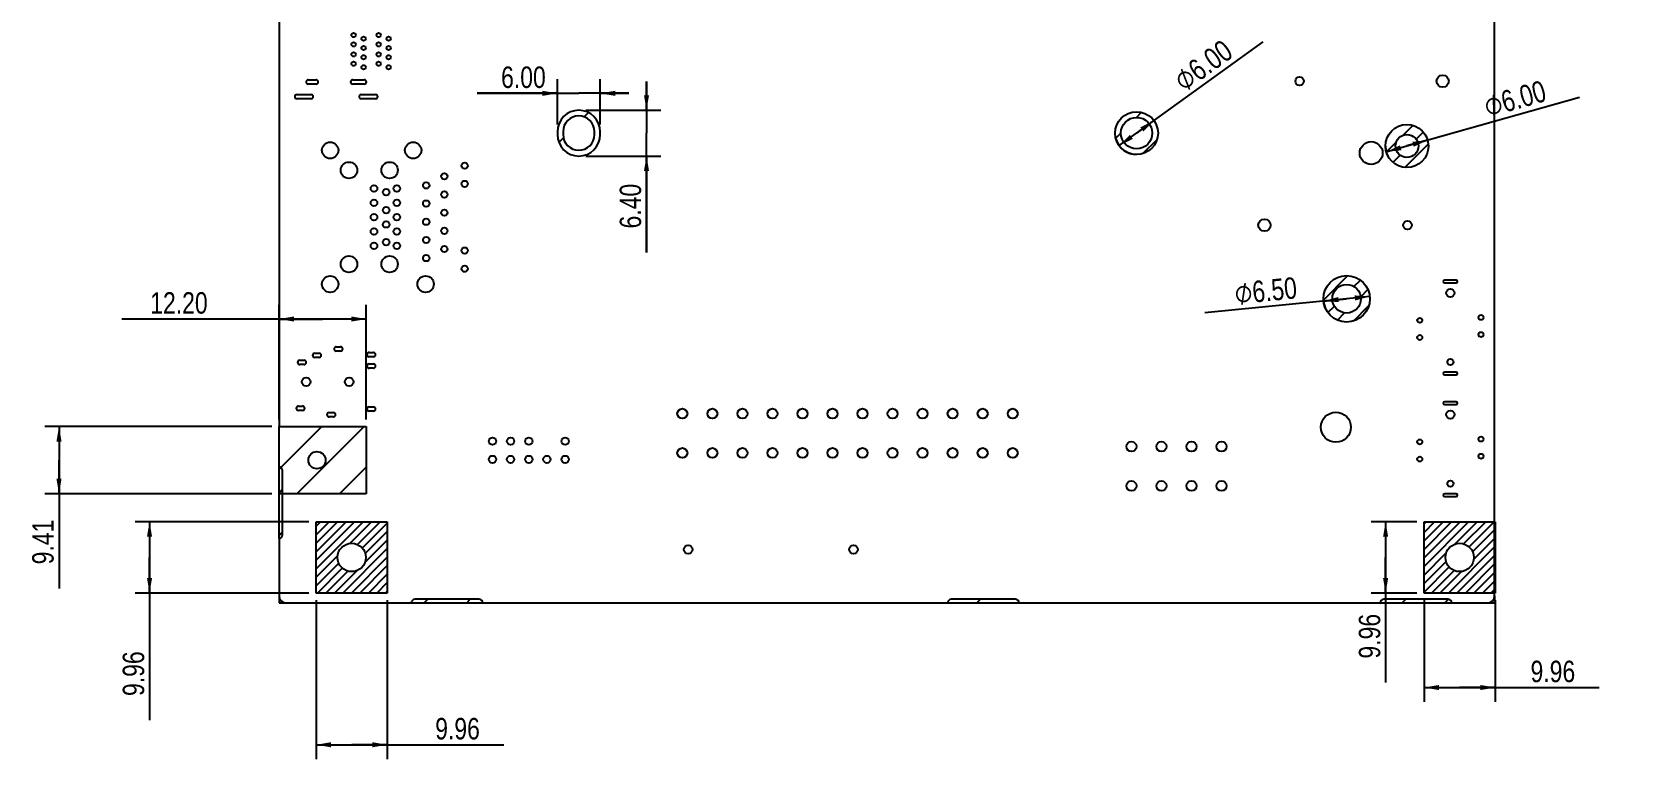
# Model space of a CAD drawing. Header units: millimetres. Extents: x 0 to 841, y 0 to 594.
# Drawn here: x 159 to 381.8, y 291.7 to 393.3 of the extents above; entities that cross this region are included whole.
import ezdxf

# ---------------------------------------------------------------- set-up
doc = ezdxf.new("R2010")
doc.units = ezdxf.units.MM
doc.header["$LTSCALE"] = 46.255
doc.layers.get('0').update_dxf_attribs({"linetype": 'CONTINUOUS'})
doc.layers.add('ASSEM_MEM', color=7, linetype='CONTINUOUS')
doc.styles.get("Standard").update_dxf_attribs({"font": 'txt', "width": 0.8})
doc.styles.add('TEXTSTYLE_3', font='symbol_asme.ttf')
doc.dimstyles.new('DIMSTYLE_1', dxfattribs={"dimtxt": 3, "dimasz": 2.1, "dimexe": 2, "dimexo": 1, "dimgap": 0.75, "dimtad": 1, "dimzin": 0, "dimdsep": 46, "dimtxsty": 'STANDARD', "dimblk": '_FILLED', "dimblk1": '_FILLED', "dimblk2": '_FILLED', "dimcen": 0.09, "dimazin": 0, "dimtp": 0.01, "dimtm": 0.01, "dimtfac": 1, "dimtofl": 0, "dimtmove": 0, "dimatfit": 3, "dimldrblk": '_FILLED', "dimfxl": 1, "dimtolj": 1, "dimtzin": 0, "dimarcsym": 0})
doc.dimstyles.new('DIMSTYLE_2', dxfattribs={"dimtxt": 3, "dimasz": 2.1, "dimexe": 2, "dimexo": 1, "dimtad": 1, "dimzin": 0, "dimdsep": 46, "dimtxsty": 'STANDARD', "dimblk": '_FILLED', "dimblk1": '_FILLED', "dimblk2": '_FILLED', "dimcen": 0.09, "dimazin": 0, "dimtp": 0.01, "dimtm": 0.01, "dimtfac": 1, "dimtmove": 0, "dimatfit": 2, "dimldrblk": '_FILLED', "dimfxl": 1, "dimtolj": 1, "dimtzin": 0, "dimarcsym": 0})

# ---------------------------------------------------------------- blocks, each defined once
blk = doc.blocks.new('_FILLED')
at = {"color": 0, "linetype": 'BYBLOCK'}
blk.add_solid([(0, 0), (-1, 0.17), (-1, -0.17)], dxfattribs=at)
blk = doc.blocks.new('*D7')
at = {"color": 7, "linetype": 'CONTINUOUS'}
for p, q in [((192.54, 338.16), (160.77, 338.16)), ((162.77, 338.16), (162.77, 333.45)), ((162.77, 328.75), (162.77, 333.45)), ((162.77, 333.45), (162.77, 315.54)), ((192.54, 328.75), (160.77, 328.75))]:
    blk.add_line(p, q, dxfattribs=at)
at = {"color": 7, "linetype": 'CONTINUOUS', "xscale": 2.1, "yscale": 2.1, "zscale": 2.1}
for p, rotation in [((162.77, 338.16), 90), ((162.77, 328.75), 270)]:
    blk.add_blockref('_FILLED', p, dxfattribs=dict(at, rotation=rotation))
at = {"color": 7, "linetype": 'CONTINUOUS', "insert": (159.02, 325.14), "char_height": 3, "width": 9.6, "attachment_point": 3, "rotation": 90, "line_spacing_factor": 0.9}
blk.add_mtext('9.41', dxfattribs=at)
blk = doc.blocks.new('*D8')
at = {"color": 7, "linetype": 'CONTINUOUS'}
for p, q in [((193.54, 339.16), (193.54, 355.18)), ((205.74, 339.16), (205.74, 355.18)), ((199.64, 353.18), (171.56, 353.18)), ((193.54, 353.18), (199.64, 353.18)), ((205.74, 353.18), (199.64, 353.18))]:
    blk.add_line(p, q, dxfattribs=at)
at = {"color": 7, "linetype": 'CONTINUOUS', "xscale": 2.1, "yscale": 2.1, "zscale": 2.1, "rotation": 180}
blk.add_blockref('_FILLED', (193.54, 353.18), dxfattribs=at)
at = {"color": 7, "linetype": 'CONTINUOUS', "xscale": 2.1, "yscale": 2.1, "zscale": 2.1}
blk.add_blockref('_FILLED', (205.74, 353.18), dxfattribs=at)
at = {"color": 7, "linetype": 'CONTINUOUS', "insert": (183.56, 356.93), "char_height": 3, "width": 12, "attachment_point": 3, "line_spacing_factor": 0.9}
blk.add_mtext('12.20', dxfattribs=at)
blk = doc.blocks.new('*D9')
at = {"color": 7, "linetype": 'CONTINUOUS'}
for p, q in [((198.72, 313.88), (198.72, 291.68)), ((208.68, 313.88), (208.68, 291.68)), ((198.72, 293.68), (203.7, 293.68)), ((208.68, 293.68), (203.7, 293.68)), ((203.7, 293.68), (224.98, 293.68))]:
    blk.add_line(p, q, dxfattribs=at)
at = {"color": 7, "linetype": 'CONTINUOUS', "xscale": 2.1, "yscale": 2.1, "zscale": 2.1, "rotation": 180}
blk.add_blockref('_FILLED', (198.72, 293.68), dxfattribs=at)
at = {"color": 7, "linetype": 'CONTINUOUS', "xscale": 2.1, "yscale": 2.1, "zscale": 2.1}
blk.add_blockref('_FILLED', (208.68, 293.68), dxfattribs=at)
at = {"color": 7, "linetype": 'CONTINUOUS', "insert": (215.38, 297.43), "char_height": 3, "width": 9.6, "attachment_point": 1, "line_spacing_factor": 0.9}
blk.add_mtext('9.96', dxfattribs=at)
blk = doc.blocks.new('*D10')
at = {"color": 7, "linetype": 'CONTINUOUS'}
for p, q in [((197.72, 324.84), (173.43, 324.84)), ((175.43, 324.84), (175.43, 319.86)), ((175.43, 314.88), (175.43, 319.86)), ((175.43, 319.86), (175.43, 297.14)), ((197.72, 314.88), (173.43, 314.88))]:
    blk.add_line(p, q, dxfattribs=at)
at = {"color": 7, "linetype": 'CONTINUOUS', "xscale": 2.1, "yscale": 2.1, "zscale": 2.1}
for p, rotation in [((175.43, 324.84), 90), ((175.43, 314.88), 270)]:
    blk.add_blockref('_FILLED', p, dxfattribs=dict(at, rotation=rotation))
at = {"color": 7, "linetype": 'CONTINUOUS', "insert": (171.68, 306.74), "char_height": 3, "width": 9.6, "attachment_point": 3, "rotation": 90, "line_spacing_factor": 0.9}
blk.add_mtext('9.96', dxfattribs=at)
blk = doc.blocks.new('*D11')
at = {"color": 7, "linetype": 'CONTINUOUS'}
for p, q in [((352.66, 324.84), (346.29, 324.84)), ((348.29, 324.84), (348.29, 319.86)), ((348.29, 314.88), (348.29, 319.86)), ((348.29, 319.86), (348.29, 302.37)), ((352.66, 314.88), (346.29, 314.88))]:
    blk.add_line(p, q, dxfattribs=at)
at = {"color": 7, "linetype": 'CONTINUOUS', "xscale": 2.1, "yscale": 2.1, "zscale": 2.1}
for p, rotation in [((348.29, 324.84), 90), ((348.29, 314.88), 270)]:
    blk.add_blockref('_FILLED', p, dxfattribs=dict(at, rotation=rotation))
at = {"color": 7, "linetype": 'CONTINUOUS', "insert": (344.54, 311.97), "char_height": 3, "width": 9.6, "attachment_point": 3, "rotation": 90, "line_spacing_factor": 0.9}
blk.add_mtext('9.96', dxfattribs=at)
blk = doc.blocks.new('*D12')
at = {"color": 7, "linetype": 'CONTINUOUS'}
for p, q in [((353.66, 313.88), (353.66, 299.68)), ((363.62, 313.88), (363.62, 299.68)), ((353.66, 301.68), (358.64, 301.68)), ((363.62, 301.68), (358.64, 301.68)), ((358.64, 301.68), (378.16, 301.68))]:
    blk.add_line(p, q, dxfattribs=at)
at = {"color": 7, "linetype": 'CONTINUOUS', "xscale": 2.1, "yscale": 2.1, "zscale": 2.1, "rotation": 180}
blk.add_blockref('_FILLED', (353.66, 301.68), dxfattribs=at)
at = {"color": 7, "linetype": 'CONTINUOUS', "xscale": 2.1, "yscale": 2.1, "zscale": 2.1}
blk.add_blockref('_FILLED', (363.62, 301.68), dxfattribs=at)
at = {"color": 7, "linetype": 'CONTINUOUS', "insert": (368.56, 305.43), "char_height": 3, "width": 9.6, "attachment_point": 1, "line_spacing_factor": 0.9}
blk.add_mtext('9.96', dxfattribs=at)
blk = doc.blocks.new('*D21')
at = {"color": 7, "linetype": 'CONTINUOUS'}
for p, q in [((244.93, 382.36), (244.93, 386.36)), ((244.93, 386.36), (244.93, 379.16)), ((236.46, 382.36), (246.93, 382.36)), ((244.93, 362.48), (244.93, 379.16)), ((236.46, 375.96), (246.93, 375.96)), ((244.93, 375.96), (244.93, 362.48))]:
    blk.add_line(p, q, dxfattribs=at)
at = {"color": 7, "linetype": 'CONTINUOUS', "xscale": 2.1, "yscale": 2.1, "zscale": 2.1}
for p, rotation in [((244.93, 382.36), 270), ((244.93, 375.96), 90)]:
    blk.add_blockref('_FILLED', p, dxfattribs=dict(at, rotation=rotation))
at = {"color": 7, "linetype": 'CONTINUOUS', "insert": (241.18, 372.08), "char_height": 3, "width": 9.6, "attachment_point": 3, "rotation": 90, "line_spacing_factor": 0.9}
blk.add_mtext('6.40', dxfattribs=at)
blk = doc.blocks.new('*D22')
at = {"color": 7, "linetype": 'CONTINUOUS'}
for p, q in [((232.46, 380.36), (232.46, 386.72)), ((238.46, 380.36), (238.46, 386.72)), ((232.46, 384.72), (221.24, 384.72)), ((221.24, 384.72), (235.46, 384.72)), ((242.46, 384.72), (235.46, 384.72)), ((238.46, 384.72), (242.46, 384.72))]:
    blk.add_line(p, q, dxfattribs=at)
at = {"color": 7, "linetype": 'CONTINUOUS', "xscale": 2.1, "yscale": 2.1, "zscale": 2.1}
blk.add_blockref('_FILLED', (232.46, 384.72), dxfattribs=at)
at = {"color": 7, "linetype": 'CONTINUOUS', "xscale": 2.1, "yscale": 2.1, "zscale": 2.1, "rotation": 180}
blk.add_blockref('_FILLED', (238.46, 384.72), dxfattribs=at)
at = {"color": 7, "linetype": 'CONTINUOUS', "insert": (230.84, 388.47), "char_height": 3, "width": 9.6, "attachment_point": 3, "line_spacing_factor": 0.9}
blk.add_mtext('6.00', dxfattribs=at)
blk = doc.blocks.new('*D23')
at = {"color": 7, "linetype": 'CONTINUOUS'}
for p, q in [((313.46, 379.16), (331.19, 391.91)), ((311.03, 377.41), (313.46, 379.16)), ((315.9, 380.91), (313.46, 379.16))]:
    blk.add_line(p, q, dxfattribs=at)
at = {"color": 7, "linetype": 'CONTINUOUS', "xscale": 2.1, "yscale": 2.1, "zscale": 2.1}
for p, rotation in [((315.9, 380.91), 35.7351464327), ((311.03, 377.41), 215.7351464327)]:
    blk.add_blockref('_FILLED', p, dxfattribs=dict(at, rotation=rotation))
at = {"color": 7, "linetype": 'CONTINUOUS', "insert": (318.33, 387.28), "char_height": 3, "width": 19.7077, "attachment_point": 1, "rotation": 35.7351, "line_spacing_factor": 0.9, "style": 'TEXTSTYLE_3'}
blk.add_mtext('⌀\\ftxt;{\\W0.8;6.00}', dxfattribs=at)
blk = doc.blocks.new('*D49')
at = {"color": 7, "linetype": 'CONTINUOUS'}
for p, q in [((351.27, 377.36), (375.41, 384.19)), ((348.38, 376.54), (351.27, 377.36)), ((354.16, 378.17), (351.27, 377.36))]:
    blk.add_line(p, q, dxfattribs=at)
at = {"color": 7, "linetype": 'CONTINUOUS', "xscale": 2.1, "yscale": 2.1, "zscale": 2.1}
for p, rotation in [((348.38, 376.54), 195.7980728056), ((354.16, 378.17), 15.7980728056)]:
    blk.add_blockref('_FILLED', p, dxfattribs=dict(at, rotation=rotation))
at = {"color": 7, "linetype": 'CONTINUOUS', "insert": (361.75, 384.22), "char_height": 3, "width": 19.7077, "attachment_point": 1, "rotation": 15.7981, "line_spacing_factor": 0.9, "style": 'TEXTSTYLE_3'}
blk.add_mtext('⌀\\ftxt;{\\W0.8;6.00}', dxfattribs=at)
blk = doc.blocks.new('*D50')
at = {"color": 7, "linetype": 'CONTINUOUS'}
for p, q in [((342.84, 356.01), (323.01, 354.05)), ((339.61, 355.69), (342.84, 356.01)), ((346.08, 356.33), (342.84, 356.01))]:
    blk.add_line(p, q, dxfattribs=at)
at = {"color": 7, "linetype": 'CONTINUOUS', "xscale": 2.1, "yscale": 2.1, "zscale": 2.1}
for p, rotation in [((346.08, 356.33), 5.6470509795), ((339.61, 355.69), 185.6470509795)]:
    blk.add_blockref('_FILLED', p, dxfattribs=dict(at, rotation=rotation))
at = {"color": 7, "linetype": 'CONTINUOUS', "insert": (335.72, 359.07), "char_height": 3, "width": 19.7077, "attachment_point": 3, "rotation": 5.6471, "line_spacing_factor": 0.9, "style": 'TEXTSTYLE_3'}
blk.add_mtext('⌀\\ftxt;{\\W0.8;6.50}', dxfattribs=at)

msp = doc.modelspace()

# ---------------------------------------------------------------- linework, layer by layer
at = {"color": 7, "linetype": 'CONTINUOUS'}
for centre, radius, start, end in [((313.461, 379.157), 3, 197.3002, 270), ((351.271, 377.357), 3, 180, 214.23302), ((342.841, 356.007), 3.25, 180, 202.74978)]:
    msp.add_arc(centre, radius, start, end, dxfattribs=at)
at = {"layer": 'ASSEM_MEM', "color": 7, "linetype": 'CONTINUOUS'}
for p, q in [((363.541, 314.507), (363.541, 482.507)), ((193.541, 407.507), (193.541, 338.157)), ((197.621, 386.607), (198.721, 386.607)), ((198.721, 386.007), (197.621, 386.007)), ((203.851, 386.607), (205.451, 386.607)), ((205.451, 386.007), (203.851, 386.007)), ((196.031, 384.557), (198.031, 384.557)), ((198.031, 383.957), (196.031, 383.957)), ((205.041, 384.557), (207.041, 384.557)), ((207.041, 383.957), (205.041, 383.957)), ((236.219, 381.423), (236.825, 382.029)), ((313.461, 381.357), (314.175, 382.071)), ((232.461, 379.357), (232.461, 378.957)), ((233.261, 379.357), (233.261, 378.957)), ((237.661, 378.957), (237.661, 379.357)), ((238.461, 378.957), (238.461, 379.357)), ((310.548, 378.443), (311.261, 379.157)), ((350.733, 378.864), (352.107, 380.238)), ((352.557, 378.309), (353.553, 379.305)), ((232.666, 377.869), (233.307, 378.511)), ((237.49, 376.747), (237.671, 376.928)), ((314.34, 376.289), (316.33, 378.279)), ((348.39, 376.521), (349.765, 377.896)), ((350.996, 374.37), (354.259, 377.632)), ((349.323, 375.076), (350.319, 376.071)), ((339.596, 355.834), (343.015, 359.253)), ((343.866, 357.725), (344.767, 358.626)), ((344.82, 356.3), (345.822, 357.302)), ((358.151, 358.622), (356.551, 358.622)), ((356.551, 358.222), (358.151, 358.222)), ((340.223, 354.082), (341.124, 354.983)), ((343.801, 352.902), (345.947, 355.048)), ((341.546, 353.026), (342.549, 354.029)), ((198.541, 348.407), (199.141, 348.407)), ((199.141, 347.807), (198.541, 347.807)), ((201.541, 349.307), (202.141, 349.307)), ((202.141, 348.707), (201.541, 348.707)), ((206.141, 348.507), (206.741, 348.507)), ((206.741, 347.907), (206.141, 347.907)), ((196.441, 347.407), (197.041, 347.407)), ((197.041, 346.807), (196.441, 346.807)), ((206.141, 346.907), (206.741, 346.907)), ((206.741, 346.307), (206.141, 346.307)), ((358.151, 345.772), (356.551, 345.772)), ((356.551, 345.372), (358.151, 345.372)), ((196.241, 341.007), (196.841, 341.007)), ((206.141, 340.907), (206.741, 340.907)), ((358.151, 341.622), (356.551, 341.622)), ((356.551, 341.222), (358.151, 341.222)), ((196.841, 340.407), (196.241, 340.407)), ((200.541, 340.107), (201.141, 340.107)), ((201.141, 339.507), (200.541, 339.507)), ((206.741, 340.307), (206.141, 340.307)), ((193.541, 322.507), (193.541, 338.157)), ((193.541, 338.157), (205.741, 338.157)), ((193.541, 338.132), (193.567, 338.157)), ((193.541, 332.185), (199.514, 338.157)), ((196.051, 328.747), (205.461, 338.157)), ((205.741, 338.157), (205.741, 328.747)), ((194.041, 323.007), (194.041, 332.007)), ((201.997, 328.747), (205.741, 332.491)), ((193.541, 328.891), (194.041, 329.391)), ((205.741, 328.747), (193.541, 328.747)), ((358.151, 328.772), (356.551, 328.772)), ((356.551, 328.372), (358.151, 328.372)), ((193.541, 322.944), (194.041, 323.444)), ((198.721, 314.877), (198.721, 324.837)), ((198.721, 324.837), (208.681, 324.837)), ((198.721, 324.216), (199.342, 324.837)), ((198.721, 323.027), (200.532, 324.837)), ((198.721, 321.838), (201.721, 324.837)), ((198.721, 320.648), (202.91, 324.837)), ((198.721, 319.459), (204.1, 324.837)), ((198.721, 318.27), (205.289, 324.837)), ((203.464, 321.823), (206.478, 324.837)), ((204.5, 321.669), (207.668, 324.837)), ((205.187, 321.167), (208.681, 324.662)), ((205.606, 320.397), (208.681, 323.472)), ((208.681, 324.837), (208.681, 314.877)), ((353.661, 324.837), (363.621, 324.837)), ((353.661, 314.877), (353.661, 324.837)), ((353.661, 324.54), (353.958, 324.837)), ((353.661, 323.351), (355.148, 324.837)), ((353.661, 322.162), (356.337, 324.837)), ((353.661, 320.972), (357.526, 324.837)), ((353.661, 319.783), (358.716, 324.837)), ((353.661, 318.594), (359.905, 324.837)), ((357.981, 321.724), (361.094, 324.837)), ((359.202, 321.756), (362.284, 324.837)), ((359.965, 321.329), (363.473, 324.837)), ((360.462, 320.636), (363.621, 323.796)), ((363.621, 324.837), (363.621, 314.877)), ((193.541, 322.507), (193.541, 314.507)), ((202.465, 314.877), (208.681, 321.093)), ((205.552, 319.154), (208.681, 322.283)), ((357.081, 314.877), (363.621, 321.417)), ((360.603, 319.589), (363.621, 322.607)), ((198.721, 317.08), (201.736, 320.095)), ((198.721, 315.891), (201.889, 319.059)), ((203.654, 314.877), (208.681, 319.904)), ((204.844, 314.877), (208.681, 318.715)), ((353.661, 317.404), (356.775, 320.518)), ((353.661, 316.215), (356.743, 319.296)), ((358.27, 314.877), (363.621, 320.228)), ((359.46, 314.877), (363.621, 319.039)), ((363.541, 319.756), (363.621, 319.836)), ((198.897, 314.877), (202.392, 318.372)), ((200.086, 314.877), (203.161, 317.952)), ((201.276, 314.877), (204.405, 318.006)), ((206.033, 314.877), (208.681, 317.525)), ((353.661, 315.026), (357.169, 318.533)), ((354.702, 314.877), (357.862, 318.037)), ((355.892, 314.877), (358.91, 317.895)), ((360.649, 314.877), (363.621, 317.849)), ((361.838, 314.877), (363.621, 316.66)), ((193.541, 314.507), (193.541, 313.507)), ((208.681, 314.877), (198.721, 314.877)), ((207.223, 314.877), (208.681, 316.336)), ((208.412, 314.877), (208.681, 315.147)), ((363.621, 314.877), (353.661, 314.877)), ((363.028, 314.877), (363.621, 315.471)), ((363.541, 314.507), (363.541, 313.507)), ((193.541, 313.507), (194.541, 313.507)), ((194.541, 313.507), (212.041, 313.507)), ((212.041, 313.507), (222.041, 313.507)), ((221.541, 314.007), (212.541, 314.007)), ((213.838, 313.507), (214.338, 314.007)), ((219.785, 313.507), (220.285, 314.007)), ((222.041, 313.507), (287.041, 313.507)), ((287.041, 313.507), (297.041, 313.507)), ((296.541, 314.007), (287.541, 314.007)), ((291.146, 313.507), (291.646, 314.007)), ((297.041, 313.507), (347.541, 313.507)), ((347.541, 313.507), (357.541, 313.507)), ((357.041, 314.007), (348.041, 314.007)), ((350.614, 313.507), (351.114, 314.007)), ((356.56, 313.507), (357.051, 313.998)), ((357.541, 313.507), (362.541, 313.507)), ((362.541, 313.507), (363.541, 313.507))]:
    msp.add_line(p, q, dxfattribs=at)
for centre, radius in [((203.971, 392.857), 0.3), ((205.371, 392.357), 0.3), ((207.471, 392.857), 0.3), ((208.871, 392.357), 0.3), ((203.971, 391.557), 0.3), ((203.971, 390.157), 0.3), ((205.371, 391.057), 0.3), ((205.371, 389.757), 0.3), ((207.471, 391.557), 0.3), ((207.471, 390.157), 0.3), ((208.871, 391.057), 0.3), ((208.871, 389.757), 0.3), ((203.971, 388.857), 0.3), ((205.371, 388.357), 0.3), ((207.471, 388.857), 0.3), ((208.871, 388.357), 0.3), ((336.266, 386.417), 0.6), ((356.266, 386.417), 0.85), ((313.461, 379.157), 3), ((313.461, 379.157), 2.2), ((351.271, 377.357), 3), ((351.271, 377.357), 1.6), ((200.691, 376.757), 1.15), ((212.297, 376.757), 1.15), ((346.271, 376.367), 1.6), ((203.321, 373.972), 1.15), ((209.001, 373.972), 1.15), ((219.501, 374.607), 0.445), ((214.121, 371.852), 0.445), ((216.661, 373.122), 0.445), ((219.501, 372.067), 0.445), ((206.821, 371.407), 0.46), ((208.521, 370.907), 0.46), ((210.021, 371.407), 0.46), ((216.661, 370.582), 0.445), ((206.821, 369.407), 0.46), ((206.821, 367.407), 0.46), ((208.521, 368.407), 0.46), ((210.021, 369.407), 0.46), ((210.021, 367.407), 0.46), ((214.121, 369.312), 0.445), ((216.661, 368.042), 0.445), ((206.821, 365.407), 0.46), ((208.521, 366.407), 0.46), ((210.021, 365.407), 0.46), ((214.121, 366.772), 0.445), ((216.661, 365.502), 0.445), ((331.341, 366.307), 0.85), ((351.341, 366.307), 0.6), ((206.821, 363.407), 0.46), ((208.521, 363.907), 0.46), ((210.021, 363.407), 0.46), ((214.121, 364.232), 0.445), ((216.661, 362.962), 0.445), ((219.501, 362.747), 0.445), ((203.321, 360.842), 1.15), ((209.001, 360.842), 1.15), ((214.121, 361.692), 0.445), ((200.691, 358.057), 1.15), ((214.037, 358.057), 1.15), ((219.501, 360.207), 0.445), ((342.841, 356.007), 3.25), ((342.841, 356.007), 2), ((357.351, 356.822), 0.575), ((353.071, 352.997), 0.35), ((361.631, 353.397), 0.35), ((353.071, 350.597), 0.35), ((361.631, 350.997), 0.35), ((357.351, 347.172), 0.425), ((197.341, 344.407), 0.6), ((203.341, 344.407), 0.6), ((249.941, 339.957), 0.7), ((254.141, 339.957), 0.7), ((258.341, 339.957), 0.7), ((262.541, 339.957), 0.7), ((266.741, 339.957), 0.7), ((270.941, 339.957), 0.7), ((275.141, 339.957), 0.7), ((279.341, 339.957), 0.7), ((283.541, 339.957), 0.7), ((287.741, 339.957), 0.7), ((291.941, 339.957), 0.7), ((296.141, 339.957), 0.7), ((341.341, 338.057), 2.1), ((357.351, 339.822), 0.575), ((223.386, 336.107), 0.51), ((225.926, 336.107), 0.51), ((228.466, 336.107), 0.51), ((233.546, 336.107), 0.51), ((361.631, 336.397), 0.35), ((198.841, 333.447), 1.2), ((249.941, 334.457), 0.7), ((254.141, 334.457), 0.7), ((258.341, 334.457), 0.7), ((262.541, 334.457), 0.7), ((266.741, 334.457), 0.7), ((270.941, 334.457), 0.7), ((275.141, 334.457), 0.7), ((279.341, 334.457), 0.7), ((283.541, 334.457), 0.7), ((287.741, 334.457), 0.7), ((291.941, 334.457), 0.7), ((296.141, 334.457), 0.7), ((312.741, 335.357), 0.7), ((316.941, 335.357), 0.7), ((321.141, 335.357), 0.7), ((325.341, 335.357), 0.7), ((353.071, 335.997), 0.35), ((361.631, 333.997), 0.35), ((223.386, 333.567), 0.51), ((225.926, 333.567), 0.51), ((228.466, 333.567), 0.51), ((231.006, 333.567), 0.51), ((233.546, 333.567), 0.51), ((353.071, 333.597), 0.35), ((312.741, 329.857), 0.7), ((316.941, 329.857), 0.7), ((321.141, 329.857), 0.7), ((325.341, 329.857), 0.7), ((357.351, 330.172), 0.425), ((203.701, 319.857), 1.98), ((250.741, 320.957), 0.6), ((273.891, 320.957), 0.6), ((358.641, 319.857), 1.98)]:
    msp.add_circle(centre, radius, dxfattribs=at)
for centre, radius, start, end in [((197.621, 386.307), 0.3, 90, 270), ((198.721, 386.307), 0.3, 270, 90), ((203.851, 386.307), 0.3, 90, 270), ((205.451, 386.307), 0.3, 270, 90), ((196.031, 384.257), 0.3, 90, 270), ((198.031, 384.257), 0.3, 270, 90), ((205.041, 384.257), 0.3, 90, 270), ((207.041, 384.257), 0.3, 270, 90), ((235.461, 379.357), 3, 0, 180), ((235.461, 379.357), 2.2, 0, 180), ((235.461, 378.957), 3, 180, 360), ((235.461, 378.957), 2.2, 180, 360), ((356.551, 358.422), 0.2, 90, 270), ((358.151, 358.422), 0.2, 270, 90), ((198.541, 348.107), 0.3, 90, 270), ((199.141, 348.107), 0.3, 270, 90), ((201.541, 349.007), 0.3, 90, 270), ((202.141, 349.007), 0.3, 270, 90), ((206.141, 348.207), 0.3, 90, 270), ((206.741, 348.207), 0.3, 270, 90), ((196.441, 347.107), 0.3, 90, 270), ((197.041, 347.107), 0.3, 270, 90), ((206.141, 346.607), 0.3, 90, 270), ((206.741, 346.607), 0.3, 270, 90), ((356.551, 345.572), 0.2, 90, 270), ((358.151, 345.572), 0.2, 270, 90), ((196.241, 340.707), 0.3, 90, 270), ((196.841, 340.707), 0.3, 270, 90), ((206.141, 340.607), 0.3, 90, 270), ((206.741, 340.607), 0.3, 270, 90), ((356.551, 341.422), 0.2, 90, 270), ((358.151, 341.422), 0.2, 270, 90), ((200.541, 339.807), 0.3, 90, 270), ((201.141, 339.807), 0.3, 270, 90), ((193.541, 332.007), 0.5, 0, 90), ((356.551, 328.572), 0.2, 90, 270), ((358.151, 328.572), 0.2, 270, 90), ((193.541, 323.007), 0.5, 270, 360), ((358.641, 319.857), 4.98, 349.7664, 10.2336), ((194.541, 314.507), 1, 180, 270), ((362.541, 314.507), 1, 270, 360), ((212.541, 313.507), 0.5, 90, 180), ((221.541, 313.507), 0.5, 0, 90), ((287.541, 313.507), 0.5, 90, 180), ((296.541, 313.507), 0.5, 0, 90), ((348.041, 313.507), 0.5, 90, 180), ((357.041, 313.507), 0.5, 0, 90)]:
    msp.add_arc(centre, radius, start, end, dxfattribs=at)

# ---------------------------------------------------------------- dimensions: what is measured, and where the dimension line sits
at = {"color": 7, "linetype": 'CONTINUOUS'}
for p1, p2, picture, middle in [((315.897, 380.909), (311.026, 377.405), '*D23', (324.539, 389.899)), ((354.158, 378.174), (348.385, 376.54), '*D49', (368.481, 384.565)), ((339.607, 355.687), (346.076, 356.327), '*D50', (329.33, 356.932))]:
    dim = msp.add_diameter_dim_2p(p1=p1, p2=p2, text='{\\fSymbol_ASME;\\W1.0;⌀}<>', dimstyle='DIMSTYLE_2', override={"dimpost": '<>'}, dxfattribs=at)
    dim.commit()
    dim.dimension.update_dxf_attribs({"geometry": picture, "text_midpoint": middle, "dimtype": 163})
for base, p1, p2, angle, picture, middle in [((232.461, 384.721), (238.461, 379.357), (232.461, 379.357), 180, '*D22', (226.036, 384.721)), ((244.931, 375.957), (235.461, 382.357), (235.461, 375.957), 270, '*D21', (244.931, 367.28)), ((193.541, 353.175), (205.741, 338.157), (193.541, 338.157), 180, '*D8', (177.861, 353.175)), ((162.77, 328.747), (193.541, 338.157), (193.541, 328.747), 270, '*D7', (162.77, 320.044)), ((175.426, 314.877), (198.721, 324.837), (198.721, 314.877), 270, '*D10', (175.426, 301.944)), ((348.288, 314.877), (353.661, 324.837), (353.661, 314.877), 270, '*D11', (348.288, 307.173))]:
    dim = msp.add_linear_dim(base=base, p1=p1, p2=p2, angle=angle, dimstyle='DIMSTYLE_1', dxfattribs=at)
    dim.commit()
    dim.dimension.update_dxf_attribs({"geometry": picture, "text_midpoint": middle, "dimtype": 160})
for base, p1, p2, picture, middle in [((208.681, 293.676), (198.721, 314.877), (208.681, 314.877), '*D9', (220.181, 293.676)), ((363.621, 301.678), (353.661, 314.877), (363.621, 314.877), '*D12', (373.364, 301.678))]:
    dim = msp.add_linear_dim(base=base, p1=p1, p2=p2, dimstyle='DIMSTYLE_1', dxfattribs=at)
    dim.commit()
    dim.dimension.update_dxf_attribs({"geometry": picture, "text_midpoint": middle, "dimtype": 160})

doc.saveas('drawing.dxf')
